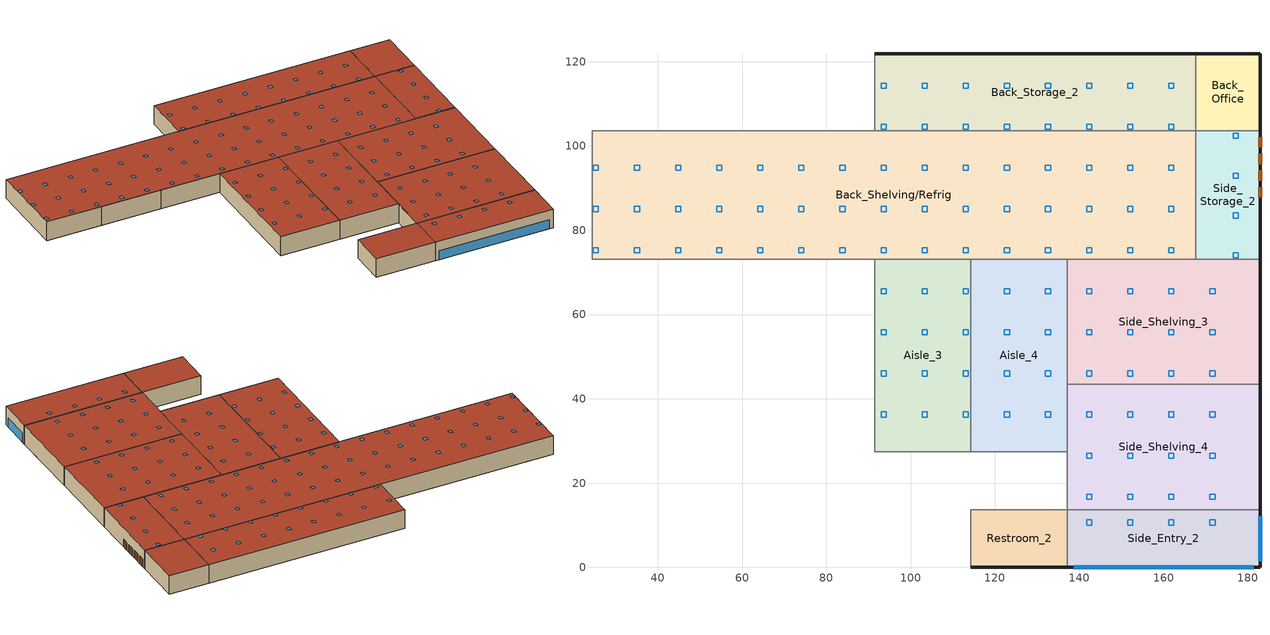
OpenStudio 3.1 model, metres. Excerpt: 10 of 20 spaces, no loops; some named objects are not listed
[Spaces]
Back_Shelving/Refrig
 floor ground (Surface 103 Base_CZ12-SlabOnOrBelowGradeF073): 167.64,103.63 167.64,73.15 24.38,73.15 24.38,103.63 z0
 wall to Aisle_1: 45.72,73.15 68.58,73.15 z0:7.62
 wall to Aisle_2: 68.58,73.15 91.44,73.15 z0:7.62
 wall to Aisle_3: 91.44,73.15 114.3,73.15 z0:7.62
 wall to Aisle_4: 114.3,73.15 137.16,73.15 z0:7.62
 wall to Side_Storage_2 (NACM_Interior Wall): 167.64,73.15 167.64,103.63 z0:7.62
 wall to Side_Shelving_3 (NACM_Interior Wall): 137.16,73.15 167.64,73.15 z0:7.62
 wall to Side_Shelving_1 (NACM_Interior Wall): 24.38,73.15 45.72,73.15 z0:7.62
 wall to Side_Storage_1 (NACM_Interior Wall): 24.38,103.63 24.38,73.15 z0:7.62
 wall to Back_Storage_1 (NACM_Interior Wall): 91.44,103.63 24.38,103.63 z0:7.62
 wall to Back_Storage_2 (NACM_Interior Wall): 167.64,103.63 91.44,103.63 z0:7.62
 roof outside (Base_CZ12-FlatNonresWoodFramingAndOtherRoofU034): 167.64,73.15 167.64,103.63 24.38,103.63 24.38,73.15 z7.62
 skylight (Base_AllCZ_Skylt-Gl-CurbMntU58): 45.42,74.68 45.42,75.9 44.2,75.9 44.2,74.68 z7.62; 64.92,84.43 64.92,85.65 63.7,85.65 63.7,84.43 z7.62; 133.2,94.18 133.2,95.4 131.98,95.4 131.98,94.18 z7.62; 55.17,94.18 55.17,95.4 53.95,95.4 53.95,94.18 z7.62; 162.46,74.68 162.46,75.9 161.24,75.9 161.24,74.68 z7.62; 142.95,74.68 142.95,75.9 141.73,75.9 141.73,74.68 z7.62; 152.7,74.68 152.7,75.9 151.49,75.9 151.49,74.68 z7.62; 74.68,74.68 74.68,75.9 73.46,75.9 73.46,74.68 z7.62; 94.18,74.68 94.18,75.9 92.96,75.9 92.96,74.68 z7.62; 64.92,74.68 64.92,75.9 63.7,75.9 63.7,74.68 z7.62; 94.18,84.43 94.18,85.65 92.96,85.65 92.96,84.43 z7.62; 74.68,84.43 74.68,85.65 73.46,85.65 73.46,84.43 z7.62; 152.7,84.43 152.7,85.65 151.49,85.65 151.49,84.43 z7.62; 142.95,84.43 142.95,85.65 141.73,85.65 141.73,84.43 z7.62; 162.46,84.43 162.46,85.65 161.24,85.65 161.24,84.43 z7.62; 55.17,84.43 55.17,85.65 53.95,85.65 53.95,84.43 z7.62; 35.66,84.43 35.66,85.65 34.44,85.65 34.44,84.43 z7.62; 25.91,84.43 25.91,85.65 24.69,85.65 24.69,84.43 z7.62; 35.66,74.68 35.66,75.9 34.44,75.9 34.44,74.68 z7.62; 123.44,74.68 123.44,75.9 122.22,75.9 122.22,74.68 z7.62; 162.46,94.18 162.46,95.4 161.24,95.4 161.24,94.18 z7.62; 55.17,74.68 55.17,75.9 53.95,75.9 53.95,74.68 z7.62; 103.94,74.68 103.94,75.9 102.72,75.9 102.72,74.68 z7.62; 113.69,74.68 113.69,75.9 112.47,75.9 112.47,74.68 z7.62; 133.2,74.68 133.2,75.9 131.98,75.9 131.98,74.68 z7.62; 142.95,94.18 142.95,95.4 141.73,95.4 141.73,94.18 z7.62; 152.7,94.18 152.7,95.4 151.49,95.4 151.49,94.18 z7.62; 45.42,84.43 45.42,85.65 44.2,85.65 44.2,84.43 z7.62; 123.44,84.43 123.44,85.65 122.22,85.65 122.22,84.43 z7.62; 113.69,84.43 113.69,85.65 112.47,85.65 112.47,84.43 z7.62; 133.2,84.43 133.2,85.65 131.98,85.65 131.98,84.43 z7.62; 103.94,84.43 103.94,85.65 102.72,85.65 102.72,84.43 z7.62; 84.43,84.43 84.43,85.65 83.21,85.65 83.21,84.43 z7.62; 74.68,94.18 74.68,95.4 73.46,95.4 73.46,94.18 z7.62; 94.18,94.18 94.18,95.4 92.96,95.4 92.96,94.18 z7.62; 64.92,94.18 64.92,95.4 63.7,95.4 63.7,94.18 z7.62; 45.42,94.18 45.42,95.4 44.2,95.4 44.2,94.18 z7.62; 123.44,94.18 123.44,95.4 122.22,95.4 122.22,94.18 z7.62; 113.69,94.18 113.69,95.4 112.47,95.4 112.47,94.18 z7.62; 103.94,94.18 103.94,95.4 102.72,95.4 102.72,94.18 z7.62; 84.43,94.18 84.43,95.4 83.21,95.4 83.21,94.18 z7.62; 25.91,94.18 25.91,95.4 24.69,95.4 24.69,94.18 z7.62; 35.66,94.18 35.66,95.4 34.44,95.4 34.44,94.18 z7.62; 84.43,74.68 84.43,75.9 83.21,75.9 83.21,74.68 z7.62; 25.91,74.68 25.91,75.9 24.69,75.9 24.69,74.68 z7.62
Aisle_3
 floor ground (Surface 69 Base_CZ12-SlabOnOrBelowGradeF073): 114.3,73.15 114.3,27.43 91.44,27.43 91.44,73.15 z0
 wall to Aisle_2: 91.44,73.15 91.44,27.43 z0:7.62
 wall to Aisle_4 (NACM_Interior Wall): 114.3,27.43 114.3,73.15 z0:7.62
 wall to Registers (NACM_Interior Wall): 91.44,27.43 114.3,27.43 z0:7.62
 roof outside (Base_CZ12-FlatNonresWoodFramingAndOtherRoofU034): 114.3,27.43 114.3,73.15 91.44,73.15 91.44,27.43 z7.62
 skylight (Base_AllCZ_Skylt-Gl-CurbMntU58): 94.18,55.17 94.18,56.39 92.96,56.39 92.96,55.17 z7.62; 113.69,64.92 113.69,66.14 112.47,66.14 112.47,64.92 z7.62; 94.18,64.92 94.18,66.14 92.96,66.14 92.96,64.92 z7.62; 103.94,45.42 103.94,46.63 102.72,46.63 102.72,45.42 z7.62; 113.69,45.42 113.69,46.63 112.47,46.63 112.47,45.42 z7.62; 94.18,45.42 94.18,46.63 92.96,46.63 92.96,45.42 z7.62; 113.69,35.66 113.69,36.88 112.47,36.88 112.47,35.66 z7.62; 103.94,35.66 103.94,36.88 102.72,36.88 102.72,35.66 z7.62; 103.94,64.92 103.94,66.14 102.72,66.14 102.72,64.92 z7.62; 94.18,35.66 94.18,36.88 92.96,36.88 92.96,35.66 z7.62; 113.69,55.17 113.69,56.39 112.47,56.39 112.47,55.17 z7.62; 103.94,55.17 103.94,56.39 102.72,56.39 102.72,55.17 z7.62
Aisle_4
 floor ground (Surface 75 Base_CZ12-SlabOnOrBelowGradeF073): 137.16,73.15 137.16,27.43 114.3,27.43 114.3,73.15 z0
 wall to Registers (NACM_Interior Wall): 114.3,27.43 137.16,27.43 z0:7.62
 wall to Side_Shelving_3 (NACM_Interior Wall): 137.16,43.43 137.16,73.15 z0:7.62
 wall to Side_Shelving_4 (NACM_Interior Wall): 137.16,27.43 137.16,43.43 z0:7.62
 roof outside (Base_CZ12-FlatNonresWoodFramingAndOtherRoofU034): 137.16,27.43 137.16,73.15 114.3,73.15 114.3,27.43 z7.62
 skylight (Base_AllCZ_Skylt-Gl-CurbMntU58): 123.44,35.66 123.44,36.88 122.22,36.88 122.22,35.66 z7.62; 133.2,64.92 133.2,66.14 131.98,66.14 131.98,64.92 z7.62; 133.2,55.17 133.2,56.39 131.98,56.39 131.98,55.17 z7.62; 123.44,64.92 123.44,66.14 122.22,66.14 122.22,64.92 z7.62; 123.44,55.17 123.44,56.39 122.22,56.39 122.22,55.17 z7.62; 133.2,35.66 133.2,36.88 131.98,36.88 131.98,35.66 z7.62; 123.44,45.42 123.44,46.63 122.22,46.63 122.22,45.42 z7.62; 133.2,45.42 133.2,46.63 131.98,46.63 131.98,45.42 z7.62
Side_Shelving_3
 floor ground (Surface 89 Base_CZ12-SlabOnOrBelowGradeF073): 182.88,73.15 182.88,43.43 137.16,43.43 137.16,73.15 z0
 wall outside (Base_CZ12-NonresMetalFrameWallU055): 182.88,43.43 182.88,73.15 z0:7.62
 wall to Side_Shelving_4 (NACM_Interior Wall): 137.16,43.43 182.88,43.43 z0:7.62
 wall to Side_Storage_2 (NACM_Interior Wall): 182.88,73.15 167.64,73.15 z0:7.62
 roof outside (Base_CZ12-FlatNonresWoodFramingAndOtherRoofU034): 182.88,43.43 182.88,73.15 137.16,73.15 137.16,43.43 z7.62
 skylight (Base_AllCZ_Skylt-Gl-CurbMntU58): 172.21,55.17 172.21,56.39 170.99,56.39 170.99,55.17 z7.62; 142.95,64.92 142.95,66.14 141.73,66.14 141.73,64.92 z7.62; 162.46,64.92 162.46,66.14 161.24,66.14 161.24,64.92 z7.62; 172.21,64.92 172.21,66.14 170.99,66.14 170.99,64.92 z7.62; 172.21,45.42 172.21,46.63 170.99,46.63 170.99,45.42 z7.62; 162.46,45.42 162.46,46.63 161.24,46.63 161.24,45.42 z7.62; 142.95,45.42 142.95,46.63 141.73,46.63 141.73,45.42 z7.62; 152.7,45.42 152.7,46.63 151.49,46.63 151.49,45.42 z7.62; 162.46,55.17 162.46,56.39 161.24,56.39 161.24,55.17 z7.62; 152.7,55.17 152.7,56.39 151.49,56.39 151.49,55.17 z7.62; 152.7,64.92 152.7,66.14 151.49,66.14 151.49,64.92 z7.62; 142.95,55.17 142.95,56.39 141.73,56.39 141.73,55.17 z7.62
Side_Shelving_4
 floor ground (Surface 49 Base_CZ12-SlabOnOrBelowGradeF073): 182.88,43.43 182.88,13.72 137.16,13.72 137.16,43.43 z0
 wall outside (Base_CZ12-NonresMetalFrameWallU055): 182.88,13.72 182.88,43.43 z0:7.62
 wall to Registers: 137.16,27.43 137.16,13.72 z0:7.62
 wall to Side_Entry_2: 137.16,13.72 182.88,13.72 z0:7.62
 roof outside (Base_CZ12-FlatNonresWoodFramingAndOtherRoofU034): 182.88,13.72 182.88,43.43 137.16,43.43 137.16,13.72 z7.62
 skylight (Base_AllCZ_Skylt-Gl-CurbMntU58): 172.21,35.66 172.21,36.88 170.99,36.88 170.99,35.66 z7.62; 162.46,35.66 162.46,36.88 161.24,36.88 161.24,35.66 z7.62; 162.46,16.15 162.46,17.37 161.24,17.37 161.24,16.15 z7.62; 142.95,16.15 142.95,17.37 141.73,17.37 141.73,16.15 z7.62; 152.7,16.15 152.7,17.37 151.49,17.37 151.49,16.15 z7.62; 152.7,25.91 152.7,27.13 151.49,27.13 151.49,25.91 z7.62; 152.7,35.66 152.7,36.88 151.49,36.88 151.49,35.66 z7.62; 162.46,25.91 162.46,27.13 161.24,27.13 161.24,25.91 z7.62; 172.21,25.91 172.21,27.13 170.99,27.13 170.99,25.91 z7.62; 172.21,16.15 172.21,17.37 170.99,17.37 170.99,16.15 z7.62; 142.95,25.91 142.95,27.13 141.73,27.13 141.73,25.91 z7.62; 142.95,35.66 142.95,36.88 141.73,36.88 141.73,35.66 z7.62
Back_Office
 floor ground (Surface 133 Base_CZ12-SlabOnOrBelowGradeF073): 182.88,121.92 182.88,103.63 167.64,103.63 167.64,121.92 z0
 wall outside (Base_CZ12-NonresMetalFrameWallU055): 182.88,103.63 182.88,121.92 167.64,121.92 z0:7.62
 wall to Side_Storage_2 (NACM_Interior Wall): 167.64,103.63 182.88,103.63 z0:7.62
 wall to Back_Storage_2 (NACM_Interior Wall): 167.64,121.92 167.64,103.63 z0:7.62
 roof outside (Base_CZ12-FlatNonresWoodFramingAndOtherRoofU034): 182.88,103.63 182.88,121.92 167.64,121.92 167.64,103.63 z7.62
Side_Storage_2
 floor ground (Surface 115 Base_CZ12-SlabOnOrBelowGradeF073): 182.88,103.63 182.88,73.15 167.64,73.15 167.64,103.63 z0
 wall outside (Base_CZ12-NonresMetalFrameWallU055): 182.88,73.15 182.88,103.63 z0:7.62
 door (Base_AllCZ_NSwng-ExtDoorU145): 182.88,87.78 182.88,90.22 / 182.88,91.74 182.88,94.18 / 182.88,95.71 182.88,98.15 / 182.88,99.67 182.88,102.11 z0:3.05
 roof outside (Base_CZ12-FlatNonresWoodFramingAndOtherRoofU034): 182.88,73.15 182.88,103.63 167.64,103.63 167.64,73.15 z7.62
 skylight (Base_AllCZ_Skylt-Gl-CurbMntU58): 177.7,101.8 177.7,103.02 176.48,103.02 176.48,101.8 z7.62; 177.7,73.46 177.7,74.68 176.48,74.68 176.48,73.46 z7.62; 177.7,82.91 177.7,84.12 176.48,84.12 176.48,82.91 z7.62; 177.7,92.35 177.7,93.57 176.48,93.57 176.48,92.35 z7.62
Back_Storage_2
 floor ground (Surface 127 Base_CZ12-SlabOnOrBelowGradeF073): 167.64,121.92 167.64,103.63 91.44,103.63 91.44,121.92 z0
 wall outside (Base_CZ12-NonresMetalFrameWallU055): 167.64,121.92 91.44,121.92 z0:7.62
 wall to Back_Storage_1: 91.44,121.92 91.44,103.63 z0:7.62
 roof outside (Base_CZ12-FlatNonresWoodFramingAndOtherRoofU034): 167.64,103.63 167.64,121.92 91.44,121.92 91.44,103.63 z7.62
 skylight (Base_AllCZ_Skylt-Gl-CurbMntU58): 113.69,113.69 113.69,114.91 112.47,114.91 112.47,113.69 z7.62; 94.18,103.94 94.18,105.16 92.96,105.16 92.96,103.94 z7.62; 103.94,113.69 103.94,114.91 102.72,114.91 102.72,113.69 z7.62; 162.46,103.94 162.46,105.16 161.24,105.16 161.24,103.94 z7.62; 152.7,103.94 152.7,105.16 151.49,105.16 151.49,103.94 z7.62; 123.44,103.94 123.44,105.16 122.22,105.16 122.22,103.94 z7.62; 123.44,113.69 123.44,114.91 122.22,114.91 122.22,113.69 z7.62; 103.94,103.94 103.94,105.16 102.72,105.16 102.72,103.94 z7.62; 152.7,113.69 152.7,114.91 151.49,114.91 151.49,113.69 z7.62; 142.95,103.94 142.95,105.16 141.73,105.16 141.73,103.94 z7.62; 113.69,103.94 113.69,105.16 112.47,105.16 112.47,103.94 z7.62; 133.2,103.94 133.2,105.16 131.98,105.16 131.98,103.94 z7.62; 94.18,113.69 94.18,114.91 92.96,114.91 92.96,113.69 z7.62; 133.2,113.69 133.2,114.91 131.98,114.91 131.98,113.69 z7.62; 142.95,113.69 142.95,114.91 141.73,114.91 141.73,113.69 z7.62; 162.46,113.69 162.46,114.91 161.24,114.91 161.24,113.69 z7.62
Restroom_2
 floor ground (Surface 19 Base_CZ12-SlabOnOrBelowGradeF073): 137.16,13.72 137.16,0 114.3,0 114.3,13.72 z0
 wall outside (Base_CZ12-NonresMetalFrameWallU055): 114.3,0 137.16,0 z0:7.62
 wall to Main_Entry: 114.3,13.72 114.3,0 z0:7.62
 wall to Registers: 137.16,13.72 114.3,13.72 z0:7.62
 wall to Side_Entry_2 (NACM_Interior Wall): 137.16,0 137.16,13.72 z0:7.62
 roof outside (Base_CZ12-FlatNonresWoodFramingAndOtherRoofU034): 137.16,0 137.16,13.72 114.3,13.72 114.3,0 z7.62
Side_Entry_2
 floor ground (Surface 25 Base_CZ12-SlabOnOrBelowGradeF073): 182.88,13.72 182.88,0 137.16,0 137.16,13.72 z0
 wall outside (Base_CZ12-NonresMetalFrameWallU055): 137.16,0 182.88,0 182.88,13.72 z0:7.62
 window (Base_AllCZ_FixedWindowU34): 138.68,0 181.36,0 / 182.88,1.52 182.88,12.19 z0.01:3.67
 roof outside (Base_CZ12-FlatNonresWoodFramingAndOtherRoofU034): 182.88,0 182.88,13.72 137.16,13.72 137.16,0 z7.62
 skylight (Base_AllCZ_Skylt-Gl-CurbMntU58): 172.21,10.06 172.21,11.28 170.99,11.28 170.99,10.06 z7.62; 162.46,10.06 162.46,11.28 161.24,11.28 161.24,10.06 z7.62; 152.7,10.06 152.7,11.28 151.49,11.28 151.49,10.06 z7.62; 142.95,10.06 142.95,11.28 141.73,11.28 141.73,10.06 z7.62
[Site]
SACRAMENTO EXECUTIVE: Latitude {deg}=38.58; Longitude {deg}=-121.49; Time Zone {hr}=-8; Elevation {m}=4.572
[SizingPeriod:DesignDay] Barometric Pressure {Pa}=101284; Wind Speed {m/s}=2.3; Sky Clearness=0; Rain Indicator=0; Snow Indicator=0; Day of Month=21; Daylight Saving Time Indicator=0; Humidity Indicating Type=Wetbulb; Dry-Bulb Temperature Range Modifier Type=DefaultMultipliers
Name | Maximum Dry-Bulb Temperature {C} | Daily Dry-Bulb Temperature Range {deltaC} | Humidity Indicating Conditions at Maximum Dry-Bulb | Wind Direction {deg} | Month | Day Type | Solar Model Indicator | ASHRAE Taub | ASHRAE Taud
SACRAMENTO EXECUTIVE Ann Htg 99.6% Condns DB | -0.3 | 0 | -0.3 | 330 | 12 | WinterDesignDay | ASHRAEClearSky
SACRAMENTO EXECUTIVE  June .4% Condns DB=>MCWB | 39.4 | 16.5 | 21.6 | 220 | 6 | SummerDesignDay | ASHRAETau | 0.362 | 2.413
SACRAMENTO EXECUTIVE  July .4% Condns DB=>MCWB | 40.1 | 17.7 | 22 | 220 | 7 | SummerDesignDay | ASHRAETau | 0.363 | 2.407
SACRAMENTO EXECUTIVE  August .4% Condns DB=>MCWB | 40.1 | 17.5 | 21.2 | 220 | 8 | SummerDesignDay | ASHRAETau | 0.347 | 2.442
[Site:WaterMainsTemperature]
Calculation Method=Schedule; Temperature Schedule=WaterMainCZ12
[Building]
Retail Large: North Axis {deg}=0
[Material]
Name | Roughness | Thickness {m} | Conductivity {W/m-K} | Density {kg/m3} | Specific Heat {J/kg-K} | Thermal Absorptance | Solar Absorptance | Visible Absorptance
Stucco - 7/8 in. | MediumRough | 0.022352 | 0.700948 | 1855.1 | 837.36 | 0.9 | 0.7 | 0.8
Air - Metal Wall Framing - 16 or 24 in. OC; Air - Metal Wall Framing - 16 or 24 in. OC 1 | Smooth | 0.1397 | 1.22017 | 1.28148 | 1004.832
Gypsum Board - 1/2 in. | Smooth | 0.0127 | 0.158656 | 640.739 | 1130.436 | 0.9 | 0.7 | 0.8
Metal Standing Seam - 1/16 in. | MediumRough | 0.0015875 | 2.21534 | 7820.53 | 502.416 | 0.75 | 0.37 | 0.75
Compliance Insulation R28.63 | Smooth | 0.116061 | 0.0230188 | 16.0185 | 1130.436 | 0.9 | 0.7 | 0.8
Gypsum Board - 5/8 in. | MediumRough | 0.016002 | 0.158656 | 640.739 | 1130.436 | 0.9 | 0.7 | 0.8
Compliance Insulation R14.60 | Smooth | 0.0591861 | 0.0230188 | 16.0185 | 1130.436
Compliance Insulation R1.41 | Smooth | 0.00571591 | 0.0230188 | 16.0185 | 1130.436
Compliance Insulation R0.02 | Smooth | 8.10768e-05 | 0.0230188 | 16.0185 | 1130.436
[Construction]
Base_CZ12-NonresMetalFrameWallU055: Stucco - 7/8 in., Compliance Insulation R14.60, Compliance Insulation R1.41, Compliance Insulation R0.02, Compliance Insulation R0.02, Air - Metal Wall Framing - 16 or 24 in. OC, Gypsum Board - 1/2 in.
NACM_Interior Wall: Gypsum Board - 5/8 in., Air - Metal Wall Framing - 16 or 24 in. OC 1, Gypsum Board - 5/8 in.
Base_CZ12-FlatNonresWoodFramingAndOtherRoofU034: Metal Standing Seam - 1/16 in., Compliance Insulation R28.63
Base_AllCZ_NSwng-ExtDoorU145: Base_AllCZ_NSwng-ExtDoorU145 Material
Base_AllCZ_FixedWindowU34: Base_AllCZ_FixedWindowU34 Material
Base_AllCZ_Skylt-Gl-CurbMntU58: Base_AllCZ_Skylt-Gl-CurbMntU58 Material
[Material:NoMass]
Base_AllCZ_NSwng-ExtDoorU145 Material: Roughness=MediumSmooth; Thermal Resistance {m2-K/W}=0.00212643
[WindowMaterial:SimpleGlazingSystem]
Name | U-Factor {W/m2-K} | Solar Heat Gain Coefficient | Visible Transmittance
Base_AllCZ_FixedWindowU34 Material | 1.93061 | 0.22 | 0.42
Base_AllCZ_Skylt-Gl-CurbMntU58 Material | 3.29339 | 0.25 | 0.49
[Construction:FfactorGroundFloor] F-Factor {W/m-K}=1.26344
Name | Area {m2} | PerimeterExposed {m}
Surface 69 Base_CZ12-SlabOnOrBelowGradeF073; Surface 75 Base_CZ12-SlabOnOrBelowGradeF073 | 1045.16 | 0
Surface 133 Base_CZ12-SlabOnOrBelowGradeF073 | 278.709 | 33.528
Surface 103 Base_CZ12-SlabOnOrBelowGradeF073 | 4366.44 | 0
Surface 127 Base_CZ12-SlabOnOrBelowGradeF073 | 1393.55 | 76.2
Surface 19 Base_CZ12-SlabOnOrBelowGradeF073 | 313.548 | 22.86
Surface 25 Base_CZ12-SlabOnOrBelowGradeF073 | 627.096 | 59.436
Surface 89 Base_CZ12-SlabOnOrBelowGradeF073; Surface 49 Base_CZ12-SlabOnOrBelowGradeF073 | 1358.71 | 29.718
Surface 115 Base_CZ12-SlabOnOrBelowGradeF073 | 464.5152 | 30.48
[Space] Building Story=Building Story 1
Name | Thermal Zone | Design Specification Outdoor Air Object
Aisle_3; Aisle_4 | Registers/Aisle Zone | Registers/Aisle Zone Design Specification Outdoor Air
Back_Office | Back_Office Zone | Back_Office Zone Design Specification Outdoor Air
Back_Shelving/Refrig | Back_Shelving/Refrig Zone | Back_Shelving/Refrig Zone Design Specification Outdoor Air
Back_Storage_2 | Back_Storage Zone | Back_Storage Zone Design Specification Outdoor Air
Restroom_2 | Restroom_2 Zone | Restroom_2 Zone Design Specification Outdoor Air
Side_Entry_2 | Side_Entry_2 Zone | Side_Entry_2 Zone Design Specification Outdoor Air
Side_Shelving_3; Side_Shelving_4 | Side_Shelving_East Zone | Side_Shelving_East Zone Design Specification Outdoor Air
Side_Storage_2 | Side_Storage_2 Zone | Side_Storage_2 Zone Design Specification Outdoor Air
[ThermalZone] Multiplier=1; Use Ideal Air Loads=No
Name | Thermostat | Primary Daylighting Control | Fraction of Zone Controlled by Primary Daylighting Control | Secondary Daylighting Control
Back_Office Zone | Back_Office Zone Thermostat
Back_Shelving/Refrig Zone | Back_Shelving/Refrig Zone Thermostat | Daylighting Control 1 | 0.905
Back_Storage Zone | Back_Storage Zone Thermostat | Daylighting Control 2 | 0.897704
Registers/Aisle Zone | Registers/Aisle Zone Thermostat | Daylighting Control 5 | 0.861539
Restroom_2 Zone
Side_Entry_2 Zone | Side_Entry_2 Zone Thermostat | Daylighting Control 8 | 0.905463 | Daylighting Control 9
Side_Shelving_East Zone | Side_Shelving_East Zone Thermostat | Daylighting Control 10 | 0.840299
Side_Storage_2 Zone | Side_Storage_2 Zone Thermostat | Daylighting Control 13 | 0.77
[BuildingStory]
Building Story 1
[People:Definition] Number of People Calculation Method=People/Area; Fraction Radiant=0.3
Name | People per Space Floor Area {person/m2} | Sensible Heat Fraction
Aisle_3 People Definition; Aisle_4 People Definition; Back_Shelving/Refrig People Definition; Side_Shelving_3 People Definition; Side_Shelving_4 People Definition | 0.0897172 | 0.555556
Back_Office People Definition | 0.0538196 | 0.555556
Back_Storage_2 People Definition; Side_Storage_2 People Definition | 0.0107639 | 0.366667
Restroom_2 People Definition | 0.0538196 | 0.5
Side_Entry_2 People Definition | 0.358815 | 0.5
[People] Number of People Schedule=RetailOccupancy; Multiplier=1
Name | People Definition | Space or SpaceType | Activity Level Schedule
Aisle_3 People | Aisle_3 People Definition | Aisle_3 | Aisle_3 People Activity Level
Aisle_4 People | Aisle_4 People Definition | Aisle_4 | Aisle_4 People Activity Level
Back_Office People | Back_Office People Definition | Back_Office | Back_Office People Activity Level
Back_Shelving/Refrig People | Back_Shelving/Refrig People Definition | Back_Shelving/Refrig | Back_Shelving/Refrig People Activity Level
Back_Storage_2 People | Back_Storage_2 People Definition | Back_Storage_2 | Back_Storage_2 People Activity Level
Restroom_2 People | Restroom_2 People Definition | Restroom_2 | Restroom_2 People Activity Level
Side_Entry_2 People | Side_Entry_2 People Definition | Side_Entry_2 | Side_Entry_2 People Activity Level
Side_Shelving_3 People | Side_Shelving_3 People Definition | Side_Shelving_3 | Side_Shelving_3 People Activity Level
Side_Shelving_4 People | Side_Shelving_4 People Definition | Side_Shelving_4 | Side_Shelving_4 People Activity Level
Side_Storage_2 People | Side_Storage_2 People Definition | Side_Storage_2 | Side_Storage_2 People Activity Level
[SpaceInfiltration:DesignFlowRate] Schedule=RetailInfiltration; Design Flow Rate Calculation Method=Flow/ExteriorWallArea; Flow per Exterior Surface Area {m3/s-m2}=0.00119482; Constant Term Coefficient=0; Temperature Term Coefficient=0; Velocity Term Coefficient=0.224052; Velocity Squared Term Coefficient=0
Name | Space or SpaceType
Aisle_3 Space Infiltration Design Flow Rate 1 | Aisle_3
Aisle_4 Space Infiltration Design Flow Rate 1 | Aisle_4
Back_Office Space Infiltration Design Flow Rate 1 | Back_Office
Back_Shelving/Refrig Space Infiltration Design Flow Rate 1 | Back_Shelving/Refrig
Back_Storage_2 Space Infiltration Design Flow Rate 1 | Back_Storage_2
Restroom_2 Space Infiltration Design Flow Rate 1 | Restroom_2
Side_Entry_2 Space Infiltration Design Flow Rate 1 | Side_Entry_2
Side_Shelving_3 Space Infiltration Design Flow Rate 1 | Side_Shelving_3
Side_Shelving_4 Space Infiltration Design Flow Rate 1 | Side_Shelving_4
Side_Storage_2 Space Infiltration Design Flow Rate 1 | Side_Storage_2
[Lights:Definition] Design Level Calculation Method=Watts/Area; Fraction Radiant=0.97; Return Air Fraction=0
Name | Watts per Space Floor Area {W/m2}
Aisle_3 Regulated Lights Definition; Aisle_4 Regulated Lights Definition; Back_Shelving/Refrig Regulated Lights Definition; Side_Shelving_3 Regulated Lights Definition; Side_Shelving_4 Regulated Lights Definition | 10.2257
Back_Office Regulated Lights Definition | 6.45835
Back_Storage_2 Regulated Lights Definition; Side_Storage_2 Regulated Lights Definition | 4.30556
Restroom_2 Regulated Lights Definition | 6.99654
Side_Entry_2 Regulated Lights Definition | 7.53474
[Lights] Schedule=RetailLights; Fraction Replaceable=1
Name | Lights Definition | Space or SpaceType
Aisle_3 Regulated Lights | Aisle_3 Regulated Lights Definition | Aisle_3
Aisle_4 Regulated Lights | Aisle_4 Regulated Lights Definition | Aisle_4
Back_Office Regulated Lights | Back_Office Regulated Lights Definition | Back_Office
Back_Shelving/Refrig Regulated Lights | Back_Shelving/Refrig Regulated Lights Definition | Back_Shelving/Refrig
Back_Storage_2 Regulated Lights | Back_Storage_2 Regulated Lights Definition | Back_Storage_2
Restroom_2 Regulated Lights | Restroom_2 Regulated Lights Definition | Restroom_2
Side_Entry_2 Regulated Lights | Side_Entry_2 Regulated Lights Definition | Side_Entry_2
Side_Shelving_3 Regulated Lights | Side_Shelving_3 Regulated Lights Definition | Side_Shelving_3
Side_Shelving_4 Regulated Lights | Side_Shelving_4 Regulated Lights Definition | Side_Shelving_4
Side_Storage_2 Regulated Lights | Side_Storage_2 Regulated Lights Definition | Side_Storage_2
[ElectricEquipment:Definition] Design Level Calculation Method=Watts/Area; Fraction Latent=0; Fraction Radiant=0.2; Fraction Lost=0
Name | Watts per Space Floor Area {W/m2}
Aisle_3 Recepticle Loads Definition; Aisle_4 Recepticle Loads Definition; Back_Shelving/Refrig Recepticle Loads Definition; Side_Shelving_3 Recepticle Loads Definition; Side_Shelving_4 Recepticle Loads Definition | 10.7639
Back_Office Recepticle Loads Definition | 16.1459
Back_Storage_2 Recepticle Loads Definition; Side_Storage_2 Recepticle Loads Definition | 2.15278
Side_Entry_2 Recepticle Loads Definition | 5.38196
[ElectricEquipment] Schedule=RetailReceptacle
Name | Electric Equipment Definition | Space or SpaceType
Aisle_3 Recepticle Loads | Aisle_3 Recepticle Loads Definition | Aisle_3
Aisle_4 Recepticle Loads | Aisle_4 Recepticle Loads Definition | Aisle_4
Back_Office Recepticle Loads | Back_Office Recepticle Loads Definition | Back_Office
Back_Shelving/Refrig Recepticle Loads | Back_Shelving/Refrig Recepticle Loads Definition | Back_Shelving/Refrig
Back_Storage_2 Recepticle Loads | Back_Storage_2 Recepticle Loads Definition | Back_Storage_2
Side_Entry_2 Recepticle Loads | Side_Entry_2 Recepticle Loads Definition | Side_Entry_2
Side_Shelving_3 Recepticle Loads | Side_Shelving_3 Recepticle Loads Definition | Side_Shelving_3
Side_Shelving_4 Recepticle Loads | Side_Shelving_4 Recepticle Loads Definition | Side_Shelving_4
Side_Storage_2 Recepticle Loads | Side_Storage_2 Recepticle Loads Definition | Side_Storage_2
[ThermostatSetpoint:DualSetpoint] Heating Setpoint Temperature Schedule=RetailHtgSetpt; Cooling Setpoint Temperature Schedule=RetailClgSetpt
Back_Office Zone Thermostat; Back_Shelving/Refrig Zone Thermostat; Back_Storage Zone Thermostat; Registers/Aisle Zone Thermostat; Side_Entry_2 Zone Thermostat; Side_Shelving_East Zone Thermostat; Side_Storage_2 Zone Thermostat
[DesignSpecification:OutdoorAir] Outdoor Air Method=Maximum
Name | Outdoor Air Flow per Person {m3/s-person} | Outdoor Air Flow per Floor Area {m3/s-m2}
Back_Office Zone Design Specification Outdoor Air; Back_Storage Zone Design Specification Outdoor Air; Side_Storage_2 Zone Design Specification Outdoor Air | 0 | 0.000762
Back_Shelving/Refrig Zone Design Specification Outdoor Air; Registers/Aisle Zone Design Specification Outdoor Air; Side_Shelving_East Zone Design Specification Outdoor Air | 0 | 0.00127
Restroom_2 Zone Design Specification Outdoor Air | 0 | 0
Side_Entry_2 Zone Design Specification Outdoor Air | 0.00707888 | 0.000762
[Daylighting:Control] Position Z-Coordinate {m}=0.762; Lighting Control Type=Continuous; Minimum Input Power Fraction for Continuous Dimming Control=0.1; Minimum Light Output Fraction for Continuous Dimming Control=0.1
Name | Space | Position X-Coordinate {m} | Position Y-Coordinate {m} | Illuminance Setpoint {lux}
Daylighting Control 1 | Back_Shelving/Refrig | 93.5736 | 88.8492 | 550
Daylighting Control 8 | Side_Entry_2 | 160.02 | 3.67031 | 187.5
Daylighting Control 9 | Side_Entry_2 | 160.02 | 7.34062 | 250
Daylighting Control 10 | Side_Shelving_3 | 161.8488 | 59.5884 | 550
Daylighting Control 13 | Side_Storage_2 | 177.0888 | 89.4588 | 175
[Schedule:Day]
WaterMainCZ12Jan: 1, 0, 10.7778, 2, 0, 10.7778, 3, 0, 10.7778, 4, 0, 10.7778, 5, 0, 10.7778, 6, 0, 10.7778, 7, 0, 10.7778, 8, 0, 10.7778, 9, 0, 10.7778, 10, 0, 10.7778, 11, 0, 10.7778, 12, 0, 10.7778, 13, 0, 10.7778, 14, 0, 10.7778, 15, 0, 10.7778, 16, 0, 10.7778, 17, 0, 10.7778, 18, 0, 10.7778, 19, 0, 10.7778, 20, 0, 10.7778, 21, 0, 10.7778, 22, 0, 10.7778, 23, 0, 10.7778, 24, 0, 10.7778
WaterMainCZ12Feb: 1, 0, 10.8333, 2, 0, 10.8333, 3, 0, 10.8333, 4, 0, 10.8333, 5, 0, 10.8333, 6, 0, 10.8333, 7, 0, 10.8333, 8, 0, 10.8333, 9, 0, 10.8333, 10, 0, 10.8333, 11, 0, 10.8333, 12, 0, 10.8333, 13, 0, 10.8333, 14, 0, 10.8333, 15, 0, 10.8333, 16, 0, 10.8333, 17, 0, 10.8333, 18, 0, 10.8333, 19, 0, 10.8333, 20, 0, 10.8333, 21, 0, 10.8333, 22, 0, 10.8333, 23, 0, 10.8333, 24, 0, 10.8333
WaterMainCZ12Mar: 1, 0, 11.5, 2, 0, 11.5, 3, 0, 11.5, 4, 0, 11.5, 5, 0, 11.5, 6, 0, 11.5, 7, 0, 11.5, 8, 0, 11.5, 9, 0, 11.5, 10, 0, 11.5, 11, 0, 11.5, 12, 0, 11.5, 13, 0, 11.5, 14, 0, 11.5, 15, 0, 11.5, 16, 0, 11.5, 17, 0, 11.5, 18, 0, 11.5, 19, 0, 11.5, 20, 0, 11.5, 21, 0, 11.5, 22, 0, 11.5, 23, 0, 11.5, 24, 0, 11.5
WaterMainCZ12Apr: 1, 0, 12.5556, 2, 0, 12.5556, 3, 0, 12.5556, 4, 0, 12.5556, 5, 0, 12.5556, 6, 0, 12.5556, 7, 0, 12.5556, 8, 0, 12.5556, 9, 0, 12.5556, 10, 0, 12.5556, 11, 0, 12.5556, 12, 0, 12.5556, 13, 0, 12.5556, 14, 0, 12.5556, 15, 0, 12.5556, 16, 0, 12.5556, 17, 0, 12.5556, 18, 0, 12.5556, 19, 0, 12.5556, 20, 0, 12.5556, 21, 0, 12.5556, 22, 0, 12.5556, 23, 0, 12.5556, 24, 0, 12.5556
WaterMainCZ12May: 1, 0, 12.6111, 2, 0, 12.6111, 3, 0, 12.6111, 4, 0, 12.6111, 5, 0, 12.6111, 6, 0, 12.6111, 7, 0, 12.6111, 8, 0, 12.6111, 9, 0, 12.6111, 10, 0, 12.6111, 11, 0, 12.6111, 12, 0, 12.6111, 13, 0, 12.6111, 14, 0, 12.6111, 15, 0, 12.6111, 16, 0, 12.6111, 17, 0, 12.6111, 18, 0, 12.6111, 19, 0, 12.6111, 20, 0, 12.6111, 21, 0, 12.6111, 22, 0, 12.6111, 23, 0, 12.6111, 24, 0, 12.6111
WaterMainCZ12Jun: 1, 0, 14.4444, 2, 0, 14.4444, 3, 0, 14.4444, 4, 0, 14.4444, 5, 0, 14.4444, 6, 0, 14.4444, 7, 0, 14.4444, 8, 0, 14.4444, 9, 0, 14.4444, 10, 0, 14.4444, 11, 0, 14.4444, 12, 0, 14.4444, 13, 0, 14.4444, 14, 0, 14.4444, 15, 0, 14.4444, 16, 0, 14.4444, 17, 0, 14.4444, 18, 0, 14.4444, 19, 0, 14.4444, 20, 0, 14.4444, 21, 0, 14.4444, 22, 0, 14.4444, 23, 0, 14.4444, 24, 0, 14.4444
WaterMainCZ12Jul: 1, 0, 15.6667, 2, 0, 15.6667, 3, 0, 15.6667, 4, 0, 15.6667, 5, 0, 15.6667, 6, 0, 15.6667, 7, 0, 15.6667, 8, 0, 15.6667, 9, 0, 15.6667, 10, 0, 15.6667, 11, 0, 15.6667, 12, 0, 15.6667, 13, 0, 15.6667, 14, 0, 15.6667, 15, 0, 15.6667, 16, 0, 15.6667, 17, 0, 15.6667, 18, 0, 15.6667, 19, 0, 15.6667, 20, 0, 15.6667, 21, 0, 15.6667, 22, 0, 15.6667, 23, 0, 15.6667, 24, 0, 15.6667
WaterMainCZ12Aug: 1, 0, 16.2778, 2, 0, 16.2778, 3, 0, 16.2778, 4, 0, 16.2778, 5, 0, 16.2778, 6, 0, 16.2778, 7, 0, 16.2778, 8, 0, 16.2778, 9, 0, 16.2778, 10, 0, 16.2778, 11, 0, 16.2778, 12, 0, 16.2778, 13, 0, 16.2778, 14, 0, 16.2778, 15, 0, 16.2778, 16, 0, 16.2778, 17, 0, 16.2778, 18, 0, 16.2778, 19, 0, 16.2778, 20, 0, 16.2778, 21, 0, 16.2778, 22, 0, 16.2778, 23, 0, 16.2778, 24, 0, 16.2778
WaterMainCZ12Sep: 1, 0, 16, 2, 0, 16, 3, 0, 16, 4, 0, 16, 5, 0, 16, 6, 0, 16, 7, 0, 16, 8, 0, 16, 9, 0, 16, 10, 0, 16, 11, 0, 16, 12, 0, 16, 13, 0, 16, 14, 0, 16, 15, 0, 16, 16, 0, 16, 17, 0, 16, 18, 0, 16, 19, 0, 16, 20, 0, 16, 21, 0, 16, 22, 0, 16, 23, 0, 16, 24, 0, 16
WaterMainCZ12Oct: 1, 0, 15.7778, 2, 0, 15.7778, 3, 0, 15.7778, 4, 0, 15.7778, 5, 0, 15.7778, 6, 0, 15.7778, 7, 0, 15.7778, 8, 0, 15.7778, 9, 0, 15.7778, 10, 0, 15.7778, 11, 0, 15.7778, 12, 0, 15.7778, 13, 0, 15.7778, 14, 0, 15.7778, 15, 0, 15.7778, 16, 0, 15.7778, 17, 0, 15.7778, 18, 0, 15.7778, 19, 0, 15.7778, 20, 0, 15.7778, 21, 0, 15.7778, 22, 0, 15.7778, 23, 0, 15.7778, 24, 0, 15.7778
WaterMainCZ12Nov: 1, 0, 14, 2, 0, 14, 3, 0, 14, 4, 0, 14, 5, 0, 14, 6, 0, 14, 7, 0, 14, 8, 0, 14, 9, 0, 14, 10, 0, 14, 11, 0, 14, 12, 0, 14, 13, 0, 14, 14, 0, 14, 15, 0, 14, 16, 0, 14, 17, 0, 14, 18, 0, 14, 19, 0, 14, 20, 0, 14, 21, 0, 14, 22, 0, 14, 23, 0, 14, 24, 0, 14
WaterMainCZ12Dec: 1, 0, 11.7222, 2, 0, 11.7222, 3, 0, 11.7222, 4, 0, 11.7222, 5, 0, 11.7222, 6, 0, 11.7222, 7, 0, 11.7222, 8, 0, 11.7222, 9, 0, 11.7222, 10, 0, 11.7222, 11, 0, 11.7222, 12, 0, 11.7222, 13, 0, 11.7222, 14, 0, 11.7222, 15, 0, 11.7222, 16, 0, 11.7222, 17, 0, 11.7222, 18, 0, 11.7222, 19, 0, 11.7222, 20, 0, 11.7222, 21, 0, 11.7222, 22, 0, 11.7222, 23, 0, 11.7222, 24, 0, 11.7222
RetailOccupancySun: 1, 0, 0, 2, 0, 0, 3, 0, 0, 4, 0, 0, 5, 0, 0, 6, 0, 0, 7, 0, 0, 8, 0, 0, 9, 0, 0, 10, 0, 0.1, 11, 0, 0.2, 12, 0, 0.2, 13, 0, 0.4, 14, 0, 0.4, 15, 0, 0.4, 16, 0, 0.4, 17, 0, 0.4, 18, 0, 0.2, 19, 0, 0.1, 20, 0, 0, 21, 0, 0, 22, 0, 0, 23, 0, 0, 24, 0, 0
RetailOccupancyWD: 1, 0, 0, 2, 0, 0, 3, 0, 0, 4, 0, 0, 5, 0, 0, 6, 0, 0, 7, 0, 0, 8, 0, 0.1, 9, 0, 0.2, 10, 0, 0.5, 11, 0, 0.5, 12, 0, 0.7, 13, 0, 0.7, 14, 0, 0.7, 15, 0, 0.7, 16, 0, 0.8, 17, 0, 0.7, 18, 0, 0.5, 19, 0, 0.5, 20, 0, 0.3, 21, 0, 0.3, 22, 0, 0, 23, 0, 0, 24, 0, 0
RetailOccupancySat: 1, 0, 0, 2, 0, 0, 3, 0, 0, 4, 0, 0, 5, 0, 0, 6, 0, 0, 7, 0, 0, 8, 0, 0.1, 9, 0, 0.2, 10, 0, 0.5, 11, 0, 0.6, 12, 0, 0.8, 13, 0, 0.8, 14, 0, 0.8, 15, 0, 0.8, 16, 0, 0.8, 17, 0, 0.8, 18, 0, 0.6, 19, 0, 0.2, 20, 0, 0.2, 21, 0, 0.2, 22, 0, 0.1, 23, 0, 0, 24, 0, 0
OnDay: 1, 0, 1, 2, 0, 1, 3, 0, 1, 4, 0, 1, 5, 0, 1, 6, 0, 1, 7, 0, 1, 8, 0, 1, 9, 0, 1, 10, 0, 1, 11, 0, 1, 12, 0, 1, 13, 0, 1, 14, 0, 1, 15, 0, 1, 16, 0, 1, 17, 0, 1, 18, 0, 1, 19, 0, 1, 20, 0, 1, 21, 0, 1, 22, 0, 1, 23, 0, 1, 24, 0, 1
OffDay: 1, 0, 0, 2, 0, 0, 3, 0, 0, 4, 0, 0, 5, 0, 0, 6, 0, 0, 7, 0, 0, 8, 0, 0, 9, 0, 0, 10, 0, 0, 11, 0, 0, 12, 0, 0, 13, 0, 0, 14, 0, 0, 15, 0, 0, 16, 0, 0, 17, 0, 0, 18, 0, 0, 19, 0, 0, 20, 0, 0, 21, 0, 0, 22, 0, 0, 23, 0, 0, 24, 0, 0
RetailReceptacleSun: 1, 0, 0.05, 2, 0, 0.05, 3, 0, 0.05, 4, 0, 0.05, 5, 0, 0.05, 6, 0, 0.05, 7, 0, 0.05, 8, 0, 0.05, 9, 0, 0.1, 10, 0, 0.1, 11, 0, 0.4, 12, 0, 0.4, 13, 0, 0.6, 14, 0, 0.6, 15, 0, 0.6, 16, 0, 0.6, 17, 0, 0.6, 18, 0, 0.4, 19, 0, 0.2, 20, 0, 0.05, 21, 0, 0.05, 22, 0, 0.05, 23, 0, 0.05, 24, 0, 0.05
RetailReceptacleWD: 1, 0, 0.05, 2, 0, 0.05, 3, 0, 0.05, 4, 0, 0.05, 5, 0, 0.05, 6, 0, 0.05, 7, 0, 0.05, 8, 0, 0.2, 9, 0, 0.5, 10, 0, 0.9, 11, 0, 0.9, 12, 0, 0.9, 13, 0, 0.9, 14, 0, 0.9, 15, 0, 0.9, 16, 0, 0.9, 17, 0, 0.9, 18, 0, 0.9, 19, 0, 0.6, 20, 0, 0.6, 21, 0, 0.5, 22, 0, 0.2, 23, 0, 0.05, 24, 0, 0.05
RetailReceptacleSat: 1, 0, 0.05, 2, 0, 0.05, 3, 0, 0.05, 4, 0, 0.05, 5, 0, 0.05, 6, 0, 0.05, 7, 0, 0.05, 8, 0, 0.1, 9, 0, 0.3, 10, 0, 0.6, 11, 0, 0.9, 12, 0, 0.9, 13, 0, 0.9, 14, 0, 0.9, 15, 0, 0.9, 16, 0, 0.9, 17, 0, 0.9, 18, 0, 0.9, 19, 0, 0.5, 20, 0, 0.3, 21, 0, 0.3, 22, 0, 0.1, 23, 0, 0.05, 24, 0, 0.05
RetailInfiltrationSun: 1, 0, 1, 2, 0, 1, 3, 0, 1, 4, 0, 1, 5, 0, 1, 6, 0, 1, 7, 0, 1, 8, 0, 1, 9, 0, 0.25, 10, 0, 0.25, 11, 0, 0.25, 12, 0, 0.25, 13, 0, 0.25, 14, 0, 0.25, 15, 0, 0.25, 16, 0, 0.25, 17, 0, 0.25, 18, 0, 0.25, 19, 0, 0.25, 20, 0, 1, 21, 0, 1, 22, 0, 1, 23, 0, 1, 24, 0, 1
RetailInfiltrationWD: 1, 0, 1, 2, 0, 1, 3, 0, 1, 4, 0, 1, 5, 0, 1, 6, 0, 1, 7, 0, 0.25, 8, 0, 0.25, 9, 0, 0.25, 10, 0, 0.25, 11, 0, 0.25, 12, 0, 0.25, 13, 0, 0.25, 14, 0, 0.25, 15, 0, 0.25, 16, 0, 0.25, 17, 0, 0.25, 18, 0, 0.25, 19, 0, 0.25, 20, 0, 0.25, 21, 0, 0.25, 22, 0, 1, 23, 0, 1, 24, 0, 1
RetailInfiltrationSat: 1, 0, 1, 2, 0, 1, 3, 0, 1, 4, 0, 1, 5, 0, 1, 6, 0, 1, 7, 0, 0.25, 8, 0, 0.25, 9, 0, 0.25, 10, 0, 0.25, 11, 0, 0.25, 12, 0, 0.25, 13, 0, 0.25, 14, 0, 0.25, 15, 0, 0.25, 16, 0, 0.25, 17, 0, 0.25, 18, 0, 0.25, 19, 0, 0.25, 20, 0, 0.25, 21, 0, 0.25, 22, 0, 0.25, 23, 0, 1, 24, 0, 1
RetailLightsSun: 1, 0, 0.05, 2, 0, 0.05, 3, 0, 0.05, 4, 0, 0.05, 5, 0, 0.05, 6, 0, 0.05, 7, 0, 0.05, 8, 0, 0.05, 9, 0, 0.1, 10, 0, 0.1, 11, 0, 0.4, 12, 0, 0.4, 13, 0, 0.55, 14, 0, 0.55, 15, 0, 0.55, 16, 0, 0.55, 17, 0, 0.55, 18, 0, 0.4, 19, 0, 0.2, 20, 0, 0.05, 21, 0, 0.05, 22, 0, 0.05, 23, 0, 0.05, 24, 0, 0.05
RetailLightsWD: 1, 0, 0.05, 2, 0, 0.05, 3, 0, 0.05, 4, 0, 0.05, 5, 0, 0.05, 6, 0, 0.05, 7, 0, 0.05, 8, 0, 0.2, 9, 0, 0.5, 10, 0, 0.85, 11, 0, 0.85, 12, 0, 0.85, 13, 0, 0.85, 14, 0, 0.85, 15, 0, 0.85, 16, 0, 0.85, 17, 0, 0.85, 18, 0, 0.85, 19, 0, 0.55, 20, 0, 0.55, 21, 0, 0.5, 22, 0, 0.2, 23, 0, 0.05, 24, 0, 0.05
RetailLightsSat: 1, 0, 0.05, 2, 0, 0.05, 3, 0, 0.05, 4, 0, 0.05, 5, 0, 0.05, 6, 0, 0.05, 7, 0, 0.05, 8, 0, 0.1, 9, 0, 0.3, 10, 0, 0.55, 11, 0, 0.85, 12, 0, 0.85, 13, 0, 0.85, 14, 0, 0.85, 15, 0, 0.85, 16, 0, 0.85, 17, 0, 0.85, 18, 0, 0.85, 19, 0, 0.5, 20, 0, 0.3, 21, 0, 0.3, 22, 0, 0.1, 23, 0, 0.05, 24, 0, 0.05
RetailClgSetptSun: 1, 0, 29.4444, 2, 0, 29.4444, 3, 0, 29.4444, 4, 0, 29.4444, 5, 0, 29.4444, 6, 0, 29.4444, 7, 0, 29.4444, 8, 0, 29.4444, 9, 0, 23.8889, 10, 0, 23.8889, 11, 0, 23.8889, 12, 0, 23.8889, 13, 0, 23.8889, 14, 0, 23.8889, 15, 0, 23.8889, 16, 0, 23.8889, 17, 0, 23.8889, 18, 0, 23.8889, 19, 0, 23.8889, 20, 0, 29.4444, 21, 0, 29.4444, 22, 0, 29.4444, 23, 0, 29.4444, 24, 0, 29.4444
RetailClgSetptWD: 1, 0, 29.4444, 2, 0, 29.4444, 3, 0, 29.4444, 4, 0, 29.4444, 5, 0, 29.4444, 6, 0, 29.4444, 7, 0, 23.8889, 8, 0, 23.8889, 9, 0, 23.8889, 10, 0, 23.8889, 11, 0, 23.8889, 12, 0, 23.8889, 13, 0, 23.8889, 14, 0, 23.8889, 15, 0, 23.8889, 16, 0, 23.8889, 17, 0, 23.8889, 18, 0, 23.8889, 19, 0, 23.8889, 20, 0, 23.8889, 21, 0, 23.8889, 22, 0, 29.4444, 23, 0, 29.4444, 24, 0, 29.4444
RetailClgSetptSat: 1, 0, 29.4444, 2, 0, 29.4444, 3, 0, 29.4444, 4, 0, 29.4444, 5, 0, 29.4444, 6, 0, 29.4444, 7, 0, 23.8889, 8, 0, 23.8889, 9, 0, 23.8889, 10, 0, 23.8889, 11, 0, 23.8889, 12, 0, 23.8889, 13, 0, 23.8889, 14, 0, 23.8889, 15, 0, 23.8889, 16, 0, 23.8889, 17, 0, 23.8889, 18, 0, 23.8889, 19, 0, 23.8889, 20, 0, 23.8889, 21, 0, 23.8889, 22, 0, 23.8889, 23, 0, 29.4444, 24, 0, 29.4444
RetailHtgSetptSun: 1, 0, 15.5556, 2, 0, 15.5556, 3, 0, 15.5556, 4, 0, 15.5556, 5, 0, 15.5556, 6, 0, 15.5556, 7, 0, 15.5556, 8, 0, 15.5556, 9, 0, 21.1111, 10, 0, 21.1111, 11, 0, 21.1111, 12, 0, 21.1111, 13, 0, 21.1111, 14, 0, 21.1111, 15, 0, 21.1111, 16, 0, 21.1111, 17, 0, 21.1111, 18, 0, 21.1111, 19, 0, 21.1111, 20, 0, 15.5556, 21, 0, 15.5556, 22, 0, 15.5556, 23, 0, 15.5556, 24, 0, 15.5556
RetailHtgSetptWD: 1, 0, 15.5556, 2, 0, 15.5556, 3, 0, 15.5556, 4, 0, 15.5556, 5, 0, 15.5556, 6, 0, 15.5556, 7, 0, 21.1111, 8, 0, 21.1111, 9, 0, 21.1111, 10, 0, 21.1111, 11, 0, 21.1111, 12, 0, 21.1111, 13, 0, 21.1111, 14, 0, 21.1111, 15, 0, 21.1111, 16, 0, 21.1111, 17, 0, 21.1111, 18, 0, 21.1111, 19, 0, 21.1111, 20, 0, 21.1111, 21, 0, 21.1111, 22, 0, 15.5556, 23, 0, 15.5556, 24, 0, 15.5556
RetailHtgSetptSat: 1, 0, 15.5556, 2, 0, 15.5556, 3, 0, 15.5556, 4, 0, 15.5556, 5, 0, 15.5556, 6, 0, 15.5556, 7, 0, 21.1111, 8, 0, 21.1111, 9, 0, 21.1111, 10, 0, 21.1111, 11, 0, 21.1111, 12, 0, 21.1111, 13, 0, 21.1111, 14, 0, 21.1111, 15, 0, 21.1111, 16, 0, 21.1111, 17, 0, 21.1111, 18, 0, 21.1111, 19, 0, 21.1111, 20, 0, 21.1111, 21, 0, 21.1111, 22, 0, 21.1111, 23, 0, 15.5556, 24, 0, 15.5556
Schedule:Day #10; Schedule:Day #12; Schedule:Day #14; Schedule:Day #16; Schedule:Day #36; Schedule:Day #38: 24, 0, 131.882
Schedule:Day #20; Schedule:Day #42: 24, 0, 219.803
Schedule:Day #27; Schedule:Day #30: 24, 0, 146.536
[Schedule:Week]
WaterMainCZ12JanWk: WaterMainCZ12Jan, WaterMainCZ12Jan, WaterMainCZ12Jan, WaterMainCZ12Jan, WaterMainCZ12Jan, WaterMainCZ12Jan, WaterMainCZ12Jan, WaterMainCZ12Jan, WaterMainCZ12Jan, WaterMainCZ12Jan, WaterMainCZ12Jan, WaterMainCZ12Jan
WaterMainCZ12FebWk: WaterMainCZ12Feb, WaterMainCZ12Feb, WaterMainCZ12Feb, WaterMainCZ12Feb, WaterMainCZ12Feb, WaterMainCZ12Feb, WaterMainCZ12Feb, WaterMainCZ12Feb, WaterMainCZ12Feb, WaterMainCZ12Feb, WaterMainCZ12Feb, WaterMainCZ12Feb
WaterMainCZ12MarWk: WaterMainCZ12Mar, WaterMainCZ12Mar, WaterMainCZ12Mar, WaterMainCZ12Mar, WaterMainCZ12Mar, WaterMainCZ12Mar, WaterMainCZ12Mar, WaterMainCZ12Mar, WaterMainCZ12Mar, WaterMainCZ12Mar, WaterMainCZ12Mar, WaterMainCZ12Mar
WaterMainCZ12AprWk: WaterMainCZ12Apr, WaterMainCZ12Apr, WaterMainCZ12Apr, WaterMainCZ12Apr, WaterMainCZ12Apr, WaterMainCZ12Apr, WaterMainCZ12Apr, WaterMainCZ12Apr, WaterMainCZ12Apr, WaterMainCZ12Apr, WaterMainCZ12Apr, WaterMainCZ12Apr
WaterMainCZ12MayWk: WaterMainCZ12May, WaterMainCZ12May, WaterMainCZ12May, WaterMainCZ12May, WaterMainCZ12May, WaterMainCZ12May, WaterMainCZ12May, WaterMainCZ12May, WaterMainCZ12May, WaterMainCZ12May, WaterMainCZ12May, WaterMainCZ12May
WaterMainCZ12JunWk: WaterMainCZ12Jun, WaterMainCZ12Jun, WaterMainCZ12Jun, WaterMainCZ12Jun, WaterMainCZ12Jun, WaterMainCZ12Jun, WaterMainCZ12Jun, WaterMainCZ12Jun, WaterMainCZ12Jun, WaterMainCZ12Jun, WaterMainCZ12Jun, WaterMainCZ12Jun
WaterMainCZ12JulWk: WaterMainCZ12Jul, WaterMainCZ12Jul, WaterMainCZ12Jul, WaterMainCZ12Jul, WaterMainCZ12Jul, WaterMainCZ12Jul, WaterMainCZ12Jul, WaterMainCZ12Jul, WaterMainCZ12Jul, WaterMainCZ12Jul, WaterMainCZ12Jul, WaterMainCZ12Jul
WaterMainCZ12AugWk: WaterMainCZ12Aug, WaterMainCZ12Aug, WaterMainCZ12Aug, WaterMainCZ12Aug, WaterMainCZ12Aug, WaterMainCZ12Aug, WaterMainCZ12Aug, WaterMainCZ12Aug, WaterMainCZ12Aug, WaterMainCZ12Aug, WaterMainCZ12Aug, WaterMainCZ12Aug
WaterMainCZ12SepWk: WaterMainCZ12Sep, WaterMainCZ12Sep, WaterMainCZ12Sep, WaterMainCZ12Sep, WaterMainCZ12Sep, WaterMainCZ12Sep, WaterMainCZ12Sep, WaterMainCZ12Sep, WaterMainCZ12Sep, WaterMainCZ12Sep, WaterMainCZ12Sep, WaterMainCZ12Sep
WaterMainCZ12OctWk: WaterMainCZ12Oct, WaterMainCZ12Oct, WaterMainCZ12Oct, WaterMainCZ12Oct, WaterMainCZ12Oct, WaterMainCZ12Oct, WaterMainCZ12Oct, WaterMainCZ12Oct, WaterMainCZ12Oct, WaterMainCZ12Oct, WaterMainCZ12Oct, WaterMainCZ12Oct
WaterMainCZ12NovWk: WaterMainCZ12Nov, WaterMainCZ12Nov, WaterMainCZ12Nov, WaterMainCZ12Nov, WaterMainCZ12Nov, WaterMainCZ12Nov, WaterMainCZ12Nov, WaterMainCZ12Nov, WaterMainCZ12Nov, WaterMainCZ12Nov, WaterMainCZ12Nov, WaterMainCZ12Nov
WaterMainCZ12DecWk: WaterMainCZ12Dec, WaterMainCZ12Dec, WaterMainCZ12Dec, WaterMainCZ12Dec, WaterMainCZ12Dec, WaterMainCZ12Dec, WaterMainCZ12Dec, WaterMainCZ12Dec, WaterMainCZ12Dec, WaterMainCZ12Dec, WaterMainCZ12Dec, WaterMainCZ12Dec
RetailOccupancyWk: RetailOccupancySun, RetailOccupancyWD, RetailOccupancyWD, RetailOccupancyWD, RetailOccupancyWD, RetailOccupancyWD, RetailOccupancySat, RetailOccupancySun, OnDay, OffDay, RetailOccupancySun, RetailOccupancySun
RetailReceptacleWk: RetailReceptacleSun, RetailReceptacleWD, RetailReceptacleWD, RetailReceptacleWD, RetailReceptacleWD, RetailReceptacleWD, RetailReceptacleSat, RetailReceptacleSun, OnDay, OffDay, RetailReceptacleSun, RetailReceptacleSun
RetailInfiltrationWk: RetailInfiltrationSun, RetailInfiltrationWD, RetailInfiltrationWD, RetailInfiltrationWD, RetailInfiltrationWD, RetailInfiltrationWD, RetailInfiltrationSat, RetailInfiltrationSun, RetailInfiltrationWD, RetailInfiltrationWD, RetailInfiltrationSun, RetailInfiltrationSun
RetailLightsWk: RetailLightsSun, RetailLightsWD, RetailLightsWD, RetailLightsWD, RetailLightsWD, RetailLightsWD, RetailLightsSat, RetailLightsSun, OnDay, OffDay, RetailLightsSun, RetailLightsSun
RetailClgSetptWk: RetailClgSetptSun, RetailClgSetptWD, RetailClgSetptWD, RetailClgSetptWD, RetailClgSetptWD, RetailClgSetptWD, RetailClgSetptSat, RetailClgSetptSun, RetailClgSetptWD, RetailClgSetptWD, RetailClgSetptSun, RetailClgSetptSun
RetailHtgSetptWk: RetailHtgSetptSun, RetailHtgSetptWD, RetailHtgSetptWD, RetailHtgSetptWD, RetailHtgSetptWD, RetailHtgSetptWD, RetailHtgSetptSat, RetailHtgSetptSun, RetailHtgSetptWD, RetailHtgSetptWD, RetailHtgSetptSun, RetailHtgSetptSun
[Schedule:Year]
WaterMainCZ12: 1, 31, WaterMainCZ12JanWk, 2, 28, WaterMainCZ12FebWk, 3, 31, WaterMainCZ12MarWk, 4, 30, WaterMainCZ12AprWk, 5, 31, WaterMainCZ12MayWk, 6, 30, WaterMainCZ12JunWk, 7, 31, WaterMainCZ12JulWk, 8, 31, WaterMainCZ12AugWk, 9, 30, WaterMainCZ12SepWk, 10, 31, WaterMainCZ12OctWk, 11, 30, WaterMainCZ12NovWk, 12, 31, WaterMainCZ12DecWk
RetailOccupancy: 12, 31, RetailOccupancyWk
RetailReceptacle: 12, 31, RetailReceptacleWk
RetailInfiltration: 12, 31, RetailInfiltrationWk
RetailLights: 12, 31, RetailLightsWk
RetailClgSetpt: 12, 31, RetailClgSetptWk
RetailHtgSetpt: 12, 31, RetailHtgSetptWk
[Schedule:Ruleset]
Name | Default Day Schedule
Aisle_3 People Activity Level | Schedule:Day #10
Aisle_4 People Activity Level | Schedule:Day #12
Back_Office People Activity Level | Schedule:Day #14
Back_Shelving/Refrig People Activity Level | Schedule:Day #16
Back_Storage_2 People Activity Level | Schedule:Day #20
Restroom_2 People Activity Level | Schedule:Day #27
Side_Entry_2 People Activity Level | Schedule:Day #30
Side_Shelving_3 People Activity Level | Schedule:Day #36
Side_Shelving_4 People Activity Level | Schedule:Day #38
Side_Storage_2 People Activity Level | Schedule:Day #42
